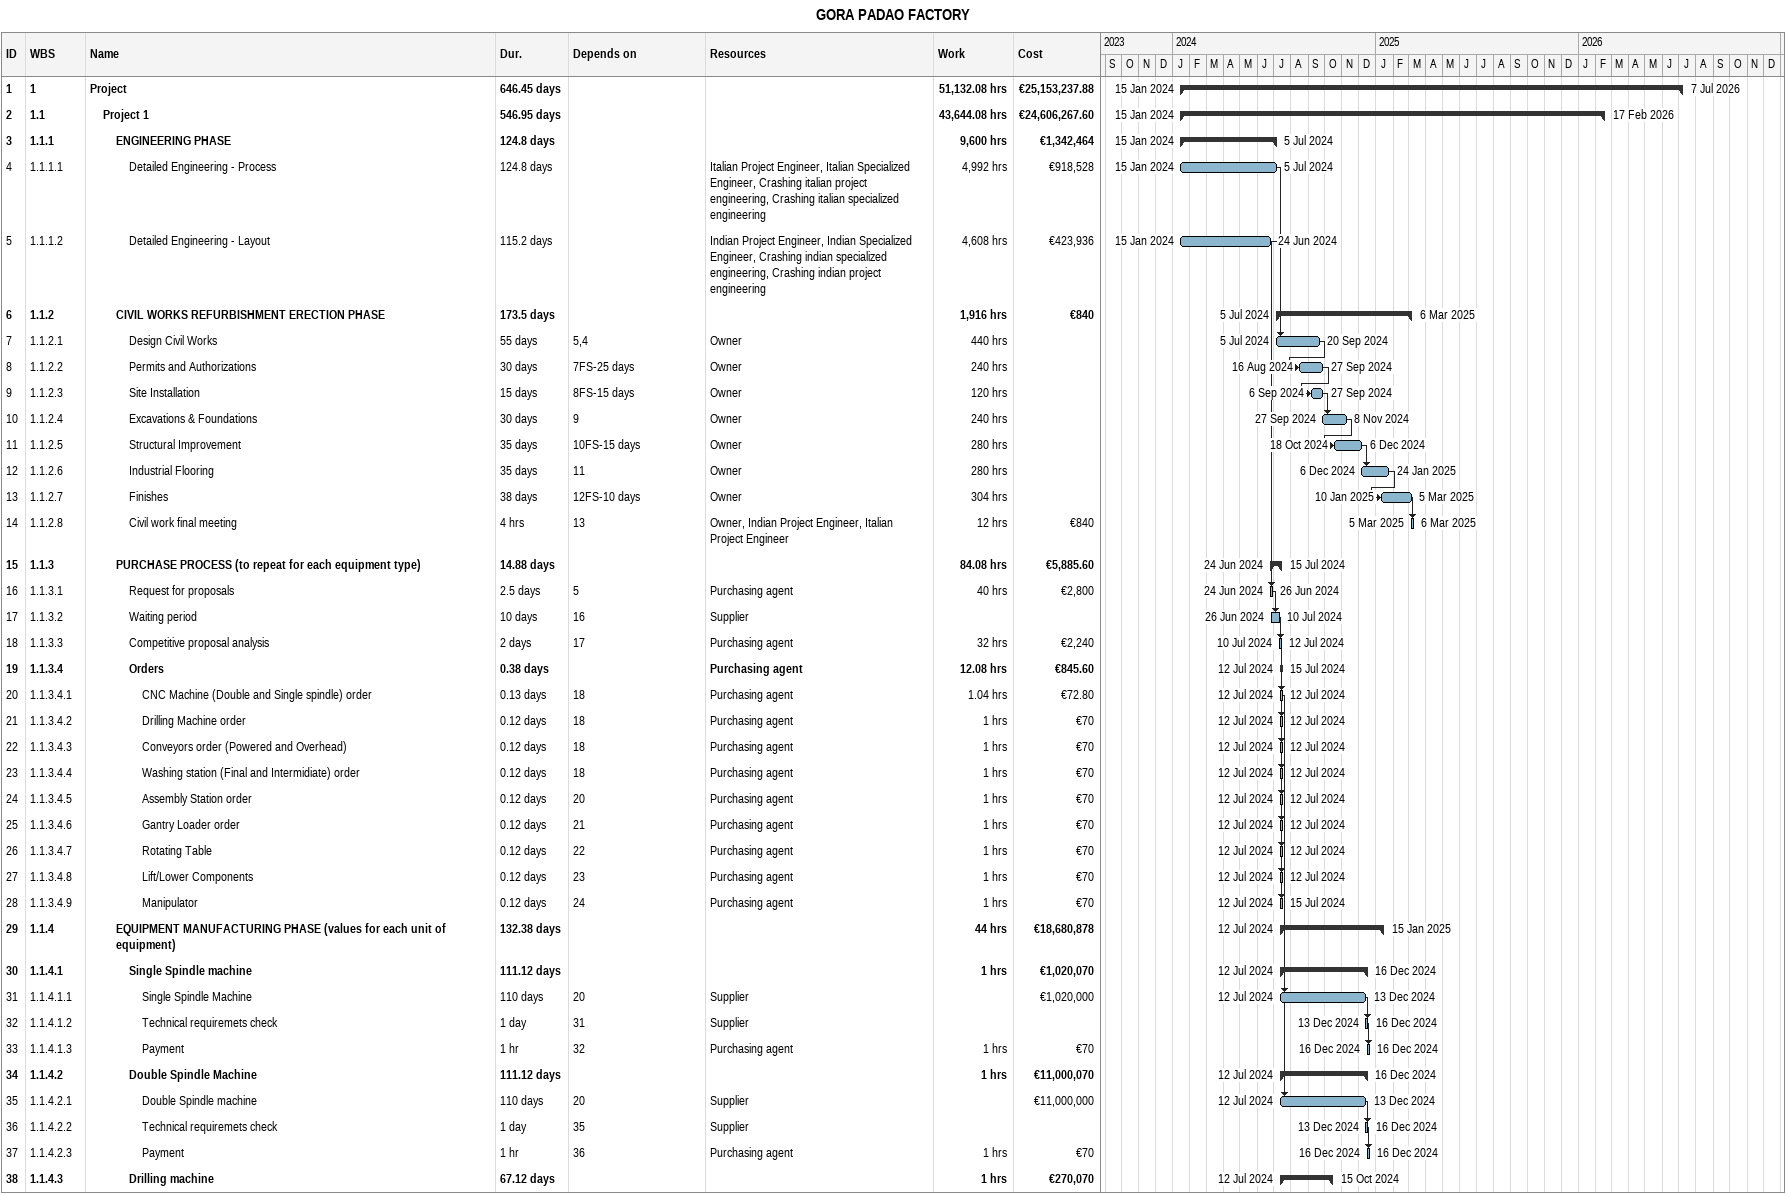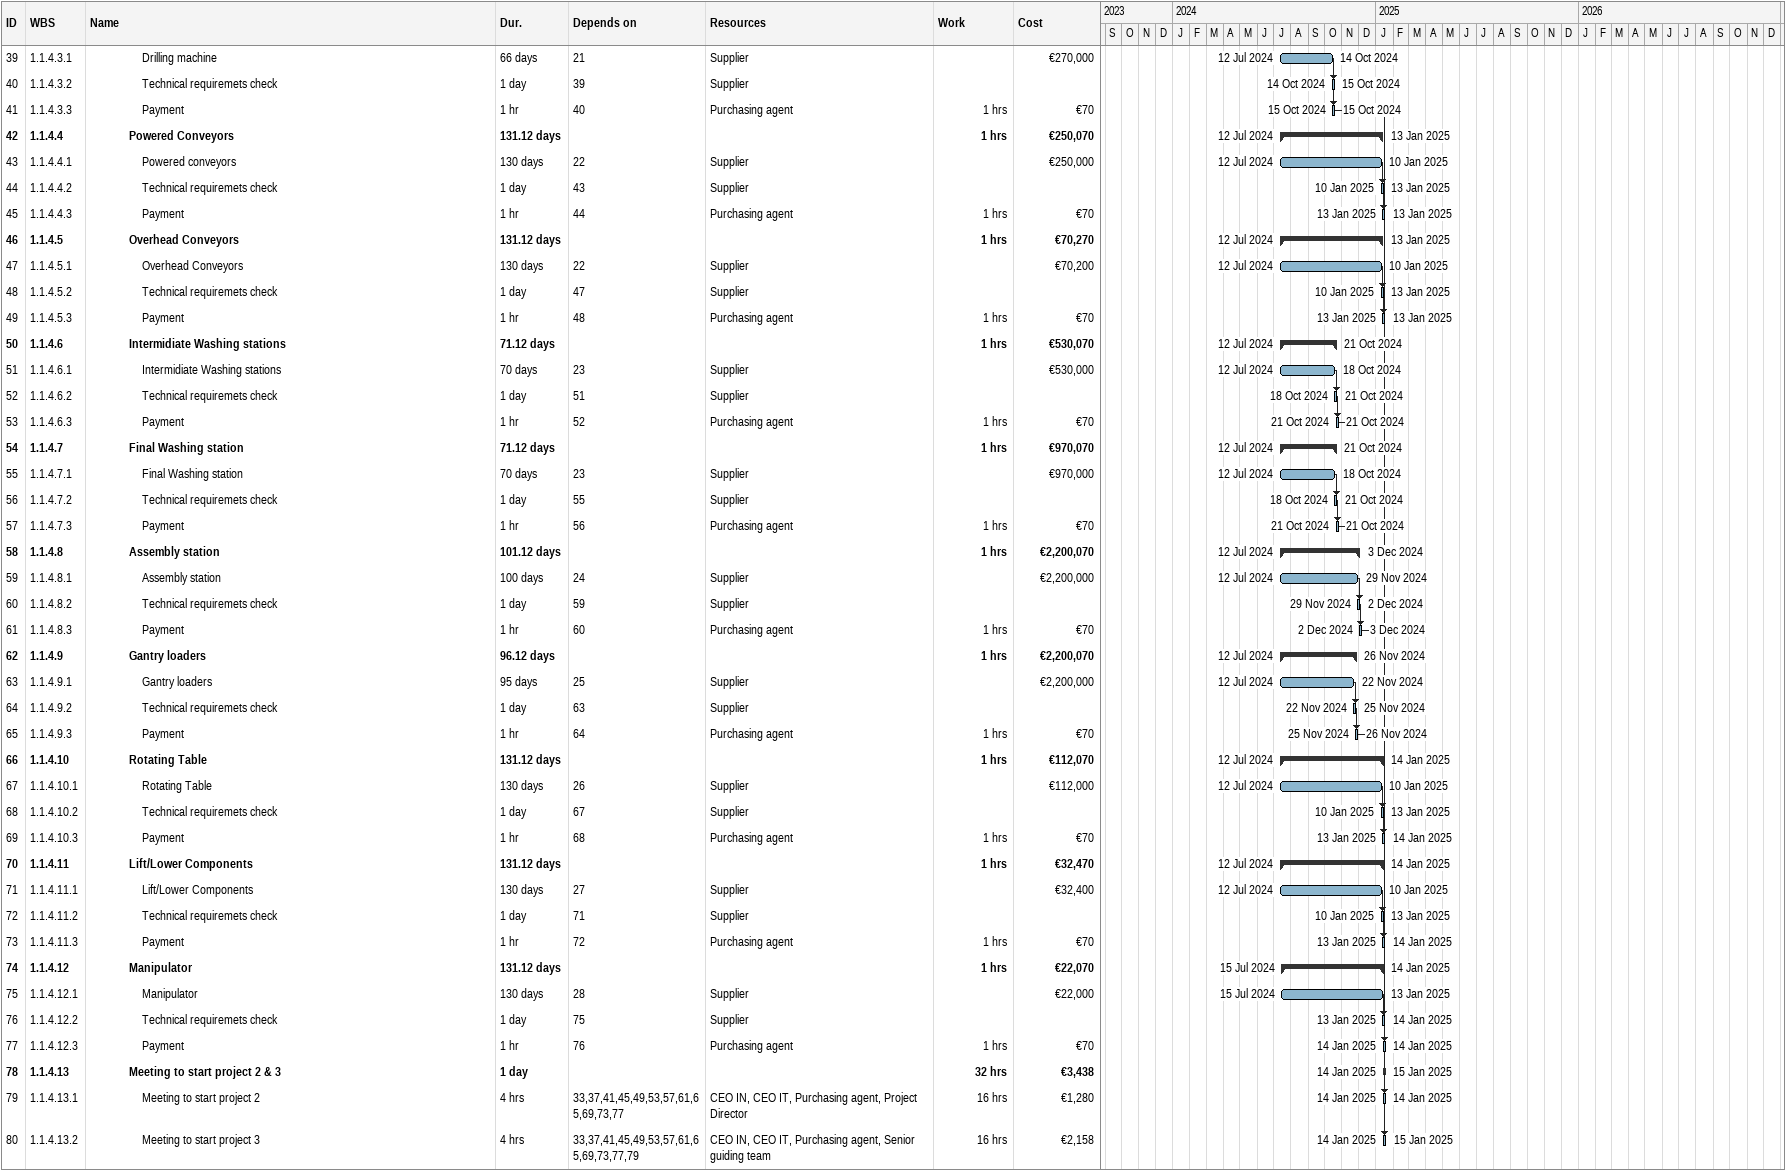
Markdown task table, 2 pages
GORA PADAO FACTORY

| ID | WBS | Task | Duration | Start | Finish | Predecessors | Resources | Work (h) | Cost (€) |
|---|---|---|---|---|---|---|---|---|---|
| 1 | 1 | **Project** | 646.45d | 2024-01-15 | 2026-07-07 |  |  | 51132.08 | 25153237.88 |
| 2 | 1.1 | **Project 1** | 546.95d | 2024-01-15 | 2026-02-17 |  |  | 43644.08 | 24606267.60 |
| 3 | 1.1.1 | **ENGINEERING PHASE** | 124.8d | 2024-01-15 | 2024-07-05 |  |  | 9600 | 1342464 |
| 4 | 1.1.1.1 | Detailed Engineering - Process | 124.8d | 2024-01-15 | 2024-07-05 |  | Italian Project Engineer, Italian Specialized Engineer, Crashing italian project engineering, Crashing italian specialized engineering | 4992 | 918528 |
| 5 | 1.1.1.2 | Detailed Engineering - Layout | 115.2d | 2024-01-15 | 2024-06-24 |  | Indian Project Engineer, Indian Specialized Engineer, Crashing indian specialized engineering, Crashing indian project engineering | 4608 | 423936 |
| 6 | 1.1.2 | **CIVIL WORKS REFURBISHMENT ERECTION PHASE** | 173.5d | 2024-07-05 | 2025-03-06 |  |  | 1916 | 840 |
| 7 | 1.1.2.1 | Design Civil Works | 55d | 2024-07-05 | 2024-09-20 | 5, 4 | Owner | 440 |  |
| 8 | 1.1.2.2 | Permits and Authorizations | 30d | 2024-08-16 | 2024-09-27 | 7FS-25d | Owner | 240 |  |
| 9 | 1.1.2.3 | Site Installation | 15d | 2024-09-06 | 2024-09-27 | 8FS-15d | Owner | 120 |  |
| 10 | 1.1.2.4 | Excavations & Foundations | 30d | 2024-09-27 | 2024-11-08 | 9 | Owner | 240 |  |
| 11 | 1.1.2.5 | Structural Improvement | 35d | 2024-10-18 | 2024-12-06 | 10FS-15d | Owner | 280 |  |
| 12 | 1.1.2.6 | Industrial Flooring | 35d | 2024-12-06 | 2025-01-24 | 11 | Owner | 280 |  |
| 13 | 1.1.2.7 | Finishes | 38d | 2025-01-10 | 2025-03-05 | 12FS-10d | Owner | 304 |  |
| 14 | 1.1.2.8 | Civil work final meeting | 4h | 2025-03-05 | 2025-03-06 | 13 | Owner, Indian Project Engineer, Italian Project Engineer | 12 | 840 |
| 15 | 1.1.3 | **PURCHASE PROCESS (to repeat for each equipment type)** | 14.88d | 2024-06-24 | 2024-07-15 |  |  | 84.08 | 5885.60 |
| 16 | 1.1.3.1 | Request for proposals | 2.5d | 2024-06-24 | 2024-06-26 | 5 | Purchasing agent | 40 | 2800 |
| 17 | 1.1.3.2 | Waiting period | 10d | 2024-06-26 | 2024-07-10 | 16 | Supplier |  |  |
| 18 | 1.1.3.3 | Competitive proposal analysis | 2d | 2024-07-10 | 2024-07-12 | 17 | Purchasing agent | 32 | 2240 |
| 19 | 1.1.3.4 | **Orders** | 0.38d | 2024-07-12 | 2024-07-15 |  | Purchasing agent | 12.08 | 845.60 |
| 20 | 1.1.3.4.1 | CNC Machine (Double and Single spindle) order | 0.13d | 2024-07-12 | 2024-07-12 | 18 | Purchasing agent | 1.04 | 72.80 |
| 21 | 1.1.3.4.2 | Drilling Machine order | 0.12d | 2024-07-12 | 2024-07-12 | 18 | Purchasing agent | 1 | 70 |
| 22 | 1.1.3.4.3 | Conveyors order (Powered and Overhead) | 0.12d | 2024-07-12 | 2024-07-12 | 18 | Purchasing agent | 1 | 70 |
| 23 | 1.1.3.4.4 | Washing station (Final and Intermidiate) order | 0.12d | 2024-07-12 | 2024-07-12 | 18 | Purchasing agent | 1 | 70 |
| 24 | 1.1.3.4.5 | Assembly Station order | 0.12d | 2024-07-12 | 2024-07-12 | 20 | Purchasing agent | 1 | 70 |
| 25 | 1.1.3.4.6 | Gantry Loader order | 0.12d | 2024-07-12 | 2024-07-12 | 21 | Purchasing agent | 1 | 70 |
| 26 | 1.1.3.4.7 | Rotating Table | 0.12d | 2024-07-12 | 2024-07-12 | 22 | Purchasing agent | 1 | 70 |
| 27 | 1.1.3.4.8 | Lift/Lower Components | 0.12d | 2024-07-12 | 2024-07-12 | 23 | Purchasing agent | 1 | 70 |
| 28 | 1.1.3.4.9 | Manipulator | 0.12d | 2024-07-12 | 2024-07-15 | 24 | Purchasing agent | 1 | 70 |
| 29 | 1.1.4 | **EQUIPMENT MANUFACTURING PHASE (values for each unit of equipment)** | 132.38d | 2024-07-12 | 2025-01-15 |  |  | 44 | 18680878 |
| 30 | 1.1.4.1 | **Single Spindle machine** | 111.12d | 2024-07-12 | 2024-12-16 |  |  | 1 | 1020070 |
| 31 | 1.1.4.1.1 | Single Spindle Machine | 110d | 2024-07-12 | 2024-12-13 | 20 | Supplier |  | 1020000 |
| 32 | 1.1.4.1.2 | Technical requiremets check | 1d | 2024-12-13 | 2024-12-16 | 31 | Supplier |  |  |
| 33 | 1.1.4.1.3 | Payment | 1h | 2024-12-16 | 2024-12-16 | 32 | Purchasing agent | 1 | 70 |
| 34 | 1.1.4.2 | **Double Spindle Machine** | 111.12d | 2024-07-12 | 2024-12-16 |  |  | 1 | 11000070 |
| 35 | 1.1.4.2.1 | Double Spindle machine | 110d | 2024-07-12 | 2024-12-13 | 20 | Supplier |  | 11000000 |
| 36 | 1.1.4.2.2 | Technical requiremets check | 1d | 2024-12-13 | 2024-12-16 | 35 | Supplier |  |  |
| 37 | 1.1.4.2.3 | Payment | 1h | 2024-12-16 | 2024-12-16 | 36 | Purchasing agent | 1 | 70 |
| 38 | 1.1.4.3 | **Drilling machine** | 67.12d | 2024-07-12 | 2024-10-15 |  |  | 1 | 270070 |
| 39 | 1.1.4.3.1 | Drilling machine | 66d | 2024-07-12 | 2024-10-14 | 21 | Supplier |  | 270000 |
| 40 | 1.1.4.3.2 | Technical requiremets check | 1d | 2024-10-14 | 2024-10-15 | 39 | Supplier |  |  |
| 41 | 1.1.4.3.3 | Payment | 1h | 2024-10-15 | 2024-10-15 | 40 | Purchasing agent | 1 | 70 |
| 42 | 1.1.4.4 | **Powered Conveyors** | 131.12d | 2024-07-12 | 2025-01-13 |  |  | 1 | 250070 |
| 43 | 1.1.4.4.1 | Powered conveyors | 130d | 2024-07-12 | 2025-01-10 | 22 | Supplier |  | 250000 |
| 44 | 1.1.4.4.2 | Technical requiremets check | 1d | 2025-01-10 | 2025-01-13 | 43 | Supplier |  |  |
| 45 | 1.1.4.4.3 | Payment | 1h | 2025-01-13 | 2025-01-13 | 44 | Purchasing agent | 1 | 70 |
| 46 | 1.1.4.5 | **Overhead Conveyors** | 131.12d | 2024-07-12 | 2025-01-13 |  |  | 1 | 70270 |
| 47 | 1.1.4.5.1 | Overhead Conveyors | 130d | 2024-07-12 | 2025-01-10 | 22 | Supplier |  | 70200 |
| 48 | 1.1.4.5.2 | Technical requiremets check | 1d | 2025-01-10 | 2025-01-13 | 47 | Supplier |  |  |
| 49 | 1.1.4.5.3 | Payment | 1h | 2025-01-13 | 2025-01-13 | 48 | Purchasing agent | 1 | 70 |
| 50 | 1.1.4.6 | **Intermidiate Washing stations** | 71.12d | 2024-07-12 | 2024-10-21 |  |  | 1 | 530070 |
| 51 | 1.1.4.6.1 | Intermidiate Washing stations | 70d | 2024-07-12 | 2024-10-18 | 23 | Supplier |  | 530000 |
| 52 | 1.1.4.6.2 | Technical requiremets check | 1d | 2024-10-18 | 2024-10-21 | 51 | Supplier |  |  |
| 53 | 1.1.4.6.3 | Payment | 1h | 2024-10-21 | 2024-10-21 | 52 | Purchasing agent | 1 | 70 |
| 54 | 1.1.4.7 | **Final Washing station** | 71.12d | 2024-07-12 | 2024-10-21 |  |  | 1 | 970070 |
| 55 | 1.1.4.7.1 | Final Washing station | 70d | 2024-07-12 | 2024-10-18 | 23 | Supplier |  | 970000 |
| 56 | 1.1.4.7.2 | Technical requiremets check | 1d | 2024-10-18 | 2024-10-21 | 55 | Supplier |  |  |
| 57 | 1.1.4.7.3 | Payment | 1h | 2024-10-21 | 2024-10-21 | 56 | Purchasing agent | 1 | 70 |
| 58 | 1.1.4.8 | **Assembly station** | 101.12d | 2024-07-12 | 2024-12-03 |  |  | 1 | 2200070 |
| 59 | 1.1.4.8.1 | Assembly station | 100d | 2024-07-12 | 2024-11-29 | 24 | Supplier |  | 2200000 |
| 60 | 1.1.4.8.2 | Technical requiremets check | 1d | 2024-11-29 | 2024-12-02 | 59 | Supplier |  |  |
| 61 | 1.1.4.8.3 | Payment | 1h | 2024-12-02 | 2024-12-03 | 60 | Purchasing agent | 1 | 70 |
| 62 | 1.1.4.9 | **Gantry loaders** | 96.12d | 2024-07-12 | 2024-11-26 |  |  | 1 | 2200070 |
| 63 | 1.1.4.9.1 | Gantry loaders | 95d | 2024-07-12 | 2024-11-22 | 25 | Supplier |  | 2200000 |
| 64 | 1.1.4.9.2 | Technical requiremets check | 1d | 2024-11-22 | 2024-11-25 | 63 | Supplier |  |  |
| 65 | 1.1.4.9.3 | Payment | 1h | 2024-11-25 | 2024-11-26 | 64 | Purchasing agent | 1 | 70 |
| 66 | 1.1.4.10 | **Rotating Table** | 131.12d | 2024-07-12 | 2025-01-14 |  |  | 1 | 112070 |
| 67 | 1.1.4.10.1 | Rotating Table | 130d | 2024-07-12 | 2025-01-10 | 26 | Supplier |  | 112000 |
| 68 | 1.1.4.10.2 | Technical requiremets check | 1d | 2025-01-10 | 2025-01-13 | 67 | Supplier |  |  |
| 69 | 1.1.4.10.3 | Payment | 1h | 2025-01-13 | 2025-01-14 | 68 | Purchasing agent | 1 | 70 |
| 70 | 1.1.4.11 | **Lift/Lower Components** | 131.12d | 2024-07-12 | 2025-01-14 |  |  | 1 | 32470 |
| 71 | 1.1.4.11.1 | Lift/Lower Components | 130d | 2024-07-12 | 2025-01-10 | 27 | Supplier |  | 32400 |
| 72 | 1.1.4.11.2 | Technical requiremets check | 1d | 2025-01-10 | 2025-01-13 | 71 | Supplier |  |  |
| 73 | 1.1.4.11.3 | Payment | 1h | 2025-01-13 | 2025-01-14 | 72 | Purchasing agent | 1 | 70 |
| 74 | 1.1.4.12 | **Manipulator** | 131.12d | 2024-07-15 | 2025-01-14 |  |  | 1 | 22070 |
| 75 | 1.1.4.12.1 | Manipulator | 130d | 2024-07-15 | 2025-01-13 | 28 | Supplier |  | 22000 |
| 76 | 1.1.4.12.2 | Technical requiremets check | 1d | 2025-01-13 | 2025-01-14 | 75 | Supplier |  |  |
| 77 | 1.1.4.12.3 | Payment | 1h | 2025-01-14 | 2025-01-14 | 76 | Purchasing agent | 1 | 70 |
| 78 | 1.1.4.13 | **Meeting to start project 2 & 3** | 1d | 2025-01-14 | 2025-01-15 |  |  | 32 | 3438 |
| 79 | 1.1.4.13.1 | Meeting to start project 2 | 4h | 2025-01-14 | 2025-01-14 | 33, 37, 41, 45, 49, 53, 57, 61, 65, 69, 73, 77 | CEO IN, CEO IT, Purchasing agent, Project Director | 16 | 1280 |
| 80 | 1.1.4.13.2 | Meeting to start project 3 | 4h | 2025-01-14 | 2025-01-15 | 33, 37, 41, 45, 49, 53, 57, 61, 65, 69, 73, 77, 79 | CEO IN, CEO IT, Purchasing agent, Senior guiding team | 16 | 2158 |
